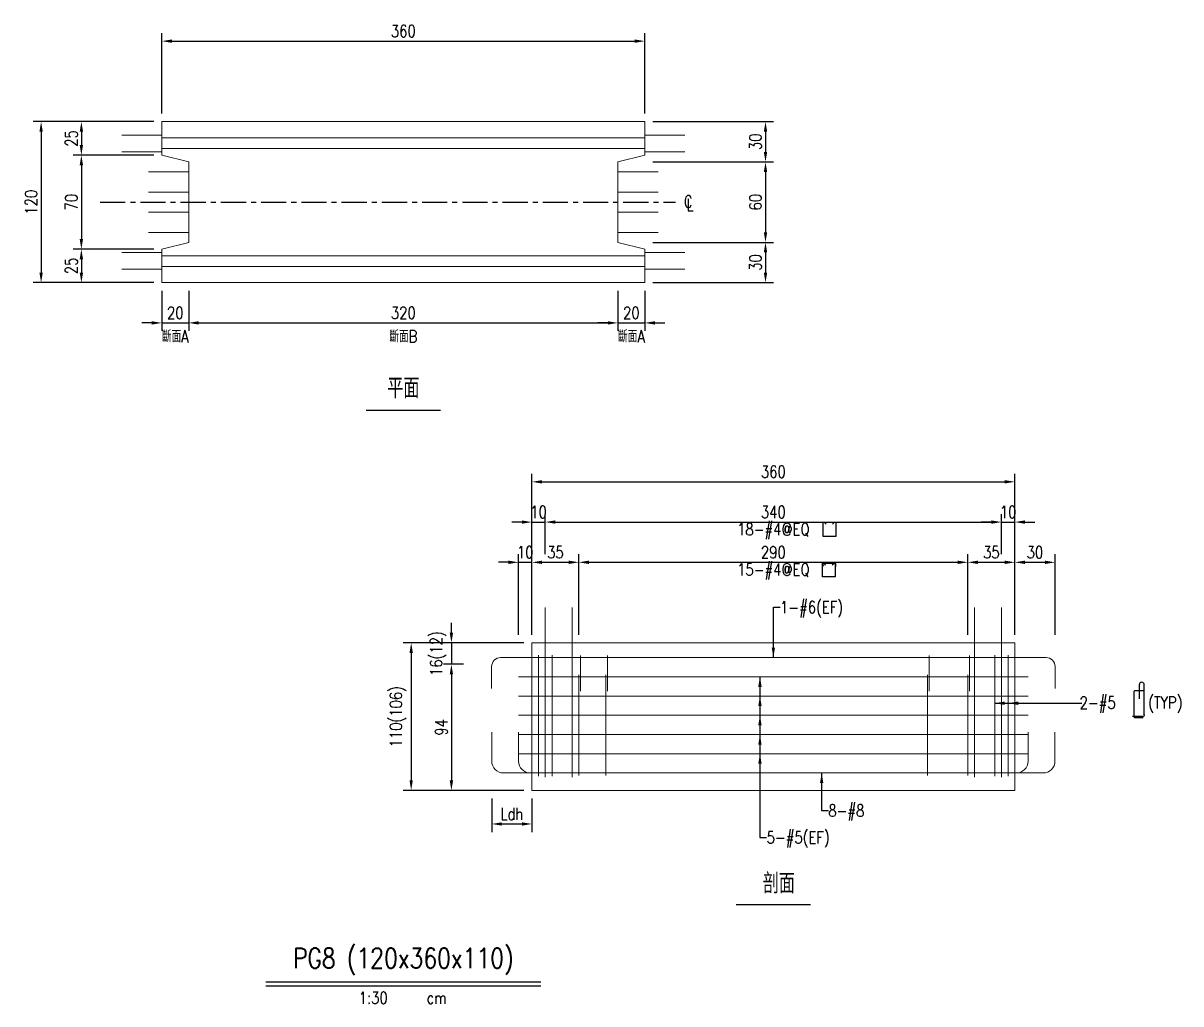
# Model space of a CAD drawing. Extents: x -4754 to 8167, y -19960 to 3841.
# Drawn here: x 301 to 1164, y 1833 to 2564 of the extents above; entities that cross this region are included whole.
import ezdxf
from ezdxf.enums import TextEntityAlignment as Align

# ---------------------------------------------------------------- set-up
doc = ezdxf.new("R2010")
doc.units = 0
doc.header["$LTSCALE"] = 3
doc.linetypes.add('CENTER', pattern=[2, 1.25, -0.25, 0.25, -0.25])
doc.layers.get('0').update_dxf_attribs({"linetype": 'CONTINUOUS'})
doc.layers.add('HB_0', color=7, linetype='CONTINUOUS', transparency=0.5)
for name, color, linetype in [('HB_DIM', 1, 'CONTINUOUS'), ('HB_TXT_CTEXT', 2, 'CONTINUOUS'), ('鋼筋', 3, 'CONTINUOUS')]:
    doc.layers.add(name, color=color, linetype=linetype)
doc.styles.get("Standard").update_dxf_attribs({"font": 'ROMANS.shx', "width": 0.8, "bigfont": 'chineset.shx'})
doc.dimstyles.new('30', dxfattribs={"dimscale": 3, "dimtxt": 3, "dimasz": 2.5, "dimexe": 2, "dimexo": 2, "dimgap": 1, "dimtad": 1, "dimdsep": 46, "dimtxsty": 'Standard', "dimcen": 0, "dimclrd": 256, "dimclre": 256, "dimclrt": 2, "dimadec": 0, "dimazin": 0, "dimtfac": 1, "dimtix": 1, "dimtmove": 2, "dimatfit": 3, "dimfxl": 1, "dimtolj": 1, "dimtzin": 0, "dimarcsym": 0})

# ---------------------------------------------------------------- blocks, each defined once
blk = doc.blocks.new('beam_Topview')
at = {"layer": 'HB_TXT_CTEXT', "color": 4, "linetype": 'Continuous'}
blk.add_line((-27.76, 0), (27.76, 0), dxfattribs=at)
at = {"layer": 'HB_TXT_CTEXT', "color": 4, "linetype": 'Continuous', "width": 0.8}
blk.add_text('平面', height=15, rotation=360, dxfattribs=at).set_placement((0, 16.5), align=Align.MIDDLE)
blk = doc.blocks.new('beam_title')
at = {"layer": 'HB_TXT_CTEXT', "color": 3, "linetype": 'Continuous'}
blk.add_line((-102.52, 3), (102.52, 3), dxfattribs=at)
at = {"layer": 'HB_TXT_CTEXT', "color": 1, "linetype": 'Continuous'}
blk.add_line((-102.52, 0), (102.52, 0), dxfattribs=at)
at = {"color": 3, "linetype": 'Continuous', "width": 0.8}
blk.add_attdef('A', text='', height=15, dxfattribs=at).set_placement((0, 19.49), align=Align.MIDDLE)
at = {"color": 2, "linetype": 'Continuous', "width": 0.8}
for tag, p in [('1:30', (-22.44, -9)), ('CM', (24.84, -9))]:
    blk.add_attdef(tag, text='', height=9, dxfattribs=at).set_placement(p, align=Align.MIDDLE)
blk = doc.blocks.new('*D94')
at = {"layer": 'HB_DIM', "linetype": 'Continuous', "lineweight": -2}
for p, q in [((404.72, 2496.95), (404.72, 2556.95)), ((764.72, 2496.95), (764.72, 2556.95)), ((412.22, 2550.95), (757.22, 2550.95))]:
    blk.add_line(p, q, dxfattribs=at)
at = {"layer": 'HB_DIM'}
for points in [[(412.22, 2552.2), (412.22, 2549.7), (404.72, 2550.95)], [(757.22, 2549.7), (757.22, 2552.2), (764.72, 2550.95)]]:
    blk.add_solid(points, dxfattribs=at)
at = {"layer": 'HB_DIM', "color": 2, "linetype": 'Continuous', "insert": (584.72, 2558.45), "char_height": 9, "attachment_point": 5, "rotation": 0}
blk.add_mtext('\\A1;360', dxfattribs=at)
blk = doc.blocks.new('*D95')
at = {"layer": 'HB_DIM', "linetype": 'Continuous', "lineweight": -2}
for p, q in [((404.72, 2364.95), (404.72, 2334.95)), ((424.72, 2364.95), (424.72, 2334.95)), ((397.22, 2340.95), (389.72, 2340.95)), ((404.72, 2340.95), (424.72, 2340.95)), ((432.22, 2340.95), (439.72, 2340.95))]:
    blk.add_line(p, q, dxfattribs=at)
at = {"layer": 'HB_DIM'}
for points in [[(397.22, 2339.7), (397.22, 2342.2), (404.72, 2340.95)], [(432.22, 2342.2), (432.22, 2339.7), (424.72, 2340.95)]]:
    blk.add_solid(points, dxfattribs=at)
at = {"layer": 'HB_DIM', "color": 2, "linetype": 'Continuous', "insert": (414.72, 2348.45), "char_height": 9, "attachment_point": 5, "rotation": 0}
blk.add_mtext('\\A1;20', dxfattribs=at)
blk = doc.blocks.new('*D96')
at = {"layer": 'HB_DIM', "linetype": 'Continuous', "lineweight": -2}
for p, q in [((424.72, 2364.95), (424.72, 2334.95)), ((744.72, 2364.95), (744.72, 2334.95)), ((432.22, 2340.95), (737.22, 2340.95))]:
    blk.add_line(p, q, dxfattribs=at)
at = {"layer": 'HB_DIM'}
for points in [[(432.22, 2342.2), (432.22, 2339.7), (424.72, 2340.95)], [(737.22, 2339.7), (737.22, 2342.2), (744.72, 2340.95)]]:
    blk.add_solid(points, dxfattribs=at)
at = {"layer": 'HB_DIM', "color": 2, "linetype": 'Continuous', "insert": (584.72, 2348.45), "char_height": 9, "attachment_point": 5, "rotation": 0}
blk.add_mtext('\\A1;320', dxfattribs=at)
blk = doc.blocks.new('*D97')
at = {"layer": 'HB_DIM', "linetype": 'Continuous', "lineweight": -2}
for p, q in [((744.72, 2364.95), (744.72, 2334.95)), ((764.72, 2364.95), (764.72, 2334.95)), ((737.22, 2340.95), (729.72, 2340.95)), ((744.72, 2340.95), (764.72, 2340.95)), ((772.22, 2340.95), (779.72, 2340.95))]:
    blk.add_line(p, q, dxfattribs=at)
at = {"layer": 'HB_DIM'}
for points in [[(737.22, 2339.7), (737.22, 2342.2), (744.72, 2340.95)], [(772.22, 2342.2), (772.22, 2339.7), (764.72, 2340.95)]]:
    blk.add_solid(points, dxfattribs=at)
at = {"layer": 'HB_DIM', "color": 2, "linetype": 'Continuous', "insert": (754.72, 2348.45), "char_height": 9, "attachment_point": 5, "rotation": 0}
blk.add_mtext('\\A1;20', dxfattribs=at)
blk = doc.blocks.new('*D98')
at = {"layer": 'HB_DIM', "linetype": 'Continuous', "lineweight": -2}
for p, q in [((398.72, 2490.95), (308.72, 2490.95)), ((314.72, 2483.45), (314.72, 2378.45)), ((398.72, 2370.95), (308.72, 2370.95))]:
    blk.add_line(p, q, dxfattribs=at)
at = {"layer": 'HB_DIM'}
for points in [[(315.97, 2483.45), (313.47, 2483.45), (314.72, 2490.95)], [(313.47, 2378.45), (315.97, 2378.45), (314.72, 2370.95)]]:
    blk.add_solid(points, dxfattribs=at)
at = {"layer": 'HB_DIM', "color": 2, "linetype": 'Continuous', "insert": (307.22, 2430.95), "char_height": 9, "attachment_point": 5, "rotation": 90}
blk.add_mtext('\\A1;120', dxfattribs=at)
blk = doc.blocks.new('*D99')
at = {"layer": 'HB_DIM', "linetype": 'Continuous', "lineweight": -2}
for p, q in [((398.72, 2490.95), (338.72, 2490.95)), ((344.72, 2483.45), (344.72, 2473.45)), ((398.72, 2465.95), (338.72, 2465.95))]:
    blk.add_line(p, q, dxfattribs=at)
at = {"layer": 'HB_DIM'}
for points in [[(345.97, 2483.45), (343.47, 2483.45), (344.72, 2490.95)], [(343.47, 2473.45), (345.97, 2473.45), (344.72, 2465.95)]]:
    blk.add_solid(points, dxfattribs=at)
at = {"layer": 'HB_DIM', "color": 2, "linetype": 'Continuous', "insert": (337.22, 2478.45), "char_height": 9, "attachment_point": 5, "rotation": 90}
blk.add_mtext('\\A1;25', dxfattribs=at)
blk = doc.blocks.new('*D100')
at = {"layer": 'HB_DIM', "linetype": 'Continuous', "lineweight": -2}
for p, q in [((398.72, 2465.95), (338.72, 2465.95)), ((344.72, 2458.45), (344.72, 2403.45)), ((398.72, 2395.95), (338.72, 2395.95))]:
    blk.add_line(p, q, dxfattribs=at)
at = {"layer": 'HB_DIM'}
for points in [[(345.97, 2458.45), (343.47, 2458.45), (344.72, 2465.95)], [(343.47, 2403.45), (345.97, 2403.45), (344.72, 2395.95)]]:
    blk.add_solid(points, dxfattribs=at)
at = {"layer": 'HB_DIM', "color": 2, "linetype": 'Continuous', "insert": (337.22, 2430.95), "char_height": 9, "attachment_point": 5, "rotation": 90}
blk.add_mtext('\\A1;70', dxfattribs=at)
blk = doc.blocks.new('*D101')
at = {"layer": 'HB_DIM', "linetype": 'Continuous', "lineweight": -2}
for p, q in [((398.72, 2395.95), (338.72, 2395.95)), ((344.72, 2388.45), (344.72, 2378.45)), ((398.72, 2370.95), (338.72, 2370.95))]:
    blk.add_line(p, q, dxfattribs=at)
at = {"layer": 'HB_DIM'}
for points in [[(345.97, 2388.45), (343.47, 2388.45), (344.72, 2395.95)], [(343.47, 2378.45), (345.97, 2378.45), (344.72, 2370.95)]]:
    blk.add_solid(points, dxfattribs=at)
at = {"layer": 'HB_DIM', "color": 2, "linetype": 'Continuous', "insert": (337.22, 2383.45), "char_height": 9, "attachment_point": 5, "rotation": 90}
blk.add_mtext('\\A1;25', dxfattribs=at)
blk = doc.blocks.new('*D102')
at = {"layer": 'HB_DIM', "linetype": 'Continuous', "lineweight": -2}
for p, q in [((770.72, 2490.95), (860.72, 2490.95)), ((854.72, 2483.45), (854.72, 2468.45)), ((770.72, 2460.95), (860.72, 2460.95))]:
    blk.add_line(p, q, dxfattribs=at)
at = {"layer": 'HB_DIM'}
for points in [[(855.97, 2483.45), (853.47, 2483.45), (854.72, 2490.95)], [(853.47, 2468.45), (855.97, 2468.45), (854.72, 2460.95)]]:
    blk.add_solid(points, dxfattribs=at)
at = {"layer": 'HB_DIM', "color": 2, "linetype": 'Continuous', "insert": (847.22, 2475.95), "char_height": 9, "attachment_point": 5, "rotation": 90}
blk.add_mtext('\\A1;30', dxfattribs=at)
blk = doc.blocks.new('*D103')
at = {"layer": 'HB_DIM', "linetype": 'Continuous', "lineweight": -2}
for p, q in [((770.72, 2460.95), (860.72, 2460.95)), ((854.72, 2453.45), (854.72, 2408.45)), ((770.72, 2400.95), (860.72, 2400.95))]:
    blk.add_line(p, q, dxfattribs=at)
at = {"layer": 'HB_DIM'}
for points in [[(855.97, 2453.45), (853.47, 2453.45), (854.72, 2460.95)], [(853.47, 2408.45), (855.97, 2408.45), (854.72, 2400.95)]]:
    blk.add_solid(points, dxfattribs=at)
at = {"layer": 'HB_DIM', "color": 2, "linetype": 'Continuous', "insert": (847.22, 2430.95), "char_height": 9, "attachment_point": 5, "rotation": 90}
blk.add_mtext('\\A1;60', dxfattribs=at)
blk = doc.blocks.new('*D104')
at = {"layer": 'HB_DIM', "linetype": 'Continuous', "lineweight": -2}
for p, q in [((770.72, 2400.95), (860.72, 2400.95)), ((854.72, 2393.45), (854.72, 2378.45)), ((770.72, 2370.95), (860.72, 2370.95))]:
    blk.add_line(p, q, dxfattribs=at)
at = {"layer": 'HB_DIM'}
for points in [[(855.97, 2393.45), (853.47, 2393.45), (854.72, 2400.95)], [(853.47, 2378.45), (855.97, 2378.45), (854.72, 2370.95)]]:
    blk.add_solid(points, dxfattribs=at)
at = {"layer": 'HB_DIM', "color": 2, "linetype": 'Continuous', "insert": (847.22, 2385.95), "char_height": 9, "attachment_point": 5, "rotation": 90}
blk.add_mtext('\\A1;30', dxfattribs=at)
blk = doc.blocks.new('cl')
at = {"layer": 'HB_TXT_CTEXT', "linetype": 'Continuous', "width": 0.8}
for s, p in [('C', (-0.18, 0.11)), ('L', (0.23, -0.56))]:
    blk.add_text(s, height=2.5, dxfattribs=at).set_placement(p, align=Align.MIDDLE)
blk = doc.blocks.new('beam_SectionSide')
at = {"layer": 'HB_TXT_CTEXT', "color": 4, "linetype": 'Continuous'}
blk.add_line((-27.76, 0), (27.76, 0), dxfattribs=at)
at = {"layer": 'HB_TXT_CTEXT', "color": 4, "linetype": 'Continuous', "width": 0.8}
blk.add_text(' 剖面', height=15, rotation=360, dxfattribs=at).set_placement((0, 16.5), align=Align.MIDDLE)
blk = doc.blocks.new('rebar_arrowD')
at = {"color": 1, "linetype": 'Continuous'}
blk.add_solid([(-1.25, -7.5), (0, 0), (1.25, -7.5)], dxfattribs=at)
blk = doc.blocks.new('*D270')
at = {"layer": 'HB_DIM', "linetype": 'Continuous', "lineweight": -2}
for p, q in [((650.64, 1986.51), (650.64, 1961.51)), ((680.57, 1986.51), (680.57, 1961.51)), ((658.14, 1967.51), (673.07, 1967.51))]:
    blk.add_line(p, q, dxfattribs=at)
at = {"layer": 'HB_DIM'}
for points in [[(658.14, 1968.76), (658.14, 1966.26), (650.64, 1967.51)], [(673.07, 1966.26), (673.07, 1968.76), (680.57, 1967.51)]]:
    blk.add_solid(points, dxfattribs=at)
at = {"layer": 'HB_DIM', "color": 2, "linetype": 'Continuous', "insert": (665.6, 1975.01), "char_height": 9, "attachment_point": 5, "rotation": 0}
blk.add_mtext('\\A1;Ldh', dxfattribs=at)
blk = doc.blocks.new('rebar_arrowU')
at = {"color": 1, "linetype": 'Continuous'}
blk.add_solid([(-1.25, -7.5), (0, 0), (1.25, -7.5)], dxfattribs=at)
blk = doc.blocks.new('rebar_arrowL')
at = {"color": 1, "linetype": 'Continuous', "extrusion": (0, 0, -1)}
blk.add_solid([(-7.5, 1.25), (0, 0), (-7.5, -1.25)], dxfattribs=at)
blk = doc.blocks.new('rebar_2Tie_180_90')
at = {"layer": 'HB_TXT_CTEXT', "linetype": 'Continuous'}
for points in [[(45.67, 9.28), (39.8, 9.28, 0.414214), (38.6, 8.08), (38.6, -9.57)], [(46.52, -8.69), (46.52, 13.68, 1), (42.68, 13.68), (42.68, 3.28)], [(46.52, -8.69, -0.414214), (45.32, -9.89), (37.81, -9.89)], [(38.6, -9.57, 0.414214), (39.8, -10.77), (45.67, -10.77)]]:
    blk.add_lwpolyline(points, format="xyb", dxfattribs=at)
at = {"color": 2, "linetype": 'Continuous', "width": 0.8}
for tag, p in [('2-D16', (-1.67, 0.43)), ('(TYP)', (49.39, 0.45))]:
    blk.add_attdef(tag, text='', height=9, dxfattribs=at).set_placement(p, align=Align.MIDDLE_LEFT)
blk = doc.blocks.new('*D271')
at = {"layer": 'HB_DIM', "linetype": 'Continuous', "lineweight": -2}
for p, q in [((680.57, 2108.51), (680.57, 2228.51)), ((1040.57, 2108.51), (1040.57, 2228.51)), ((688.07, 2222.51), (1033.07, 2222.51))]:
    blk.add_line(p, q, dxfattribs=at)
at = {"layer": 'HB_DIM'}
for points in [[(688.07, 2223.76), (688.07, 2221.26), (680.57, 2222.51)], [(1033.07, 2221.26), (1033.07, 2223.76), (1040.57, 2222.51)]]:
    blk.add_solid(points, dxfattribs=at)
at = {"layer": 'HB_DIM', "color": 2, "linetype": 'Continuous', "insert": (860.57, 2230.01), "char_height": 9, "attachment_point": 5, "rotation": 0}
blk.add_mtext('\\A1;360', dxfattribs=at)
blk = doc.blocks.new('*D272')
at = {"layer": 'HB_DIM', "linetype": 'Continuous', "lineweight": -2}
for p, q in [((673.07, 2192.51), (665.57, 2192.51)), ((680.57, 2168.51), (680.57, 2198.51)), ((680.57, 2192.51), (690.57, 2192.51)), ((690.57, 2168.51), (690.57, 2198.51)), ((698.07, 2192.51), (705.57, 2192.51))]:
    blk.add_line(p, q, dxfattribs=at)
at = {"layer": 'HB_DIM'}
for points in [[(673.07, 2191.26), (673.07, 2193.76), (680.57, 2192.51)], [(698.07, 2193.76), (698.07, 2191.26), (690.57, 2192.51)]]:
    blk.add_solid(points, dxfattribs=at)
at = {"layer": 'HB_DIM', "color": 2, "linetype": 'Continuous', "insert": (685.57, 2200.01), "char_height": 9, "attachment_point": 5, "rotation": 0}
blk.add_mtext('\\A1;10', dxfattribs=at)
blk = doc.blocks.new('*D273')
at = {"layer": 'HB_DIM', "linetype": 'Continuous', "lineweight": -2}
for p, q in [((690.57, 2168.51), (690.57, 2198.51)), ((698.07, 2192.51), (1023.07, 2192.51)), ((1030.57, 2168.51), (1030.57, 2198.51))]:
    blk.add_line(p, q, dxfattribs=at)
at = {"layer": 'HB_DIM'}
for points in [[(698.07, 2193.76), (698.07, 2191.26), (690.57, 2192.51)], [(1023.07, 2191.26), (1023.07, 2193.76), (1030.57, 2192.51)]]:
    blk.add_solid(points, dxfattribs=at)
at = {"layer": 'HB_DIM', "color": 2, "linetype": 'Continuous', "insert": (860.57, 2200.01), "char_height": 9, "attachment_point": 5, "rotation": 0}
blk.add_mtext('\\A1;340', dxfattribs=at)
blk = doc.blocks.new('*D274')
at = {"layer": 'HB_DIM', "linetype": 'Continuous', "lineweight": -2}
for p, q in [((1023.07, 2192.51), (1015.57, 2192.51)), ((1030.57, 2168.51), (1030.57, 2198.51)), ((1030.57, 2192.51), (1040.57, 2192.51)), ((1040.57, 2168.51), (1040.57, 2198.51)), ((1048.07, 2192.51), (1055.57, 2192.51))]:
    blk.add_line(p, q, dxfattribs=at)
at = {"layer": 'HB_DIM'}
for points in [[(1023.07, 2191.26), (1023.07, 2193.76), (1030.57, 2192.51)], [(1048.07, 2193.76), (1048.07, 2191.26), (1040.57, 2192.51)]]:
    blk.add_solid(points, dxfattribs=at)
at = {"layer": 'HB_DIM', "color": 2, "linetype": 'Continuous', "insert": (1035.57, 2200.01), "char_height": 9, "attachment_point": 5, "rotation": 0}
blk.add_mtext('\\A1;10', dxfattribs=at)
blk = doc.blocks.new('*D275')
at = {"layer": 'HB_DIM', "linetype": 'Continuous', "lineweight": -2}
for p, q in [((670.57, 2108.51), (670.57, 2168.51)), ((680.57, 2108.51), (680.57, 2168.51)), ((663.07, 2162.51), (655.57, 2162.51)), ((670.57, 2162.51), (680.57, 2162.51)), ((688.07, 2162.51), (695.57, 2162.51))]:
    blk.add_line(p, q, dxfattribs=at)
at = {"layer": 'HB_DIM'}
for points in [[(663.07, 2161.26), (663.07, 2163.76), (670.57, 2162.51)], [(688.07, 2163.76), (688.07, 2161.26), (680.57, 2162.51)]]:
    blk.add_solid(points, dxfattribs=at)
at = {"layer": 'HB_DIM', "color": 2, "linetype": 'Continuous', "insert": (675.57, 2170.01), "char_height": 9, "attachment_point": 5, "rotation": 0}
blk.add_mtext('\\A1;10', dxfattribs=at)
blk = doc.blocks.new('*D276')
at = {"layer": 'HB_DIM', "linetype": 'Continuous', "lineweight": -2}
for p, q in [((680.57, 2108.51), (680.57, 2168.51)), ((715.57, 2108.51), (715.57, 2168.51)), ((688.07, 2162.51), (708.07, 2162.51))]:
    blk.add_line(p, q, dxfattribs=at)
at = {"layer": 'HB_DIM'}
for points in [[(688.07, 2163.76), (688.07, 2161.26), (680.57, 2162.51)], [(708.07, 2161.26), (708.07, 2163.76), (715.57, 2162.51)]]:
    blk.add_solid(points, dxfattribs=at)
at = {"layer": 'HB_DIM', "color": 2, "linetype": 'Continuous', "insert": (698.07, 2170.01), "char_height": 9, "attachment_point": 5, "rotation": 0}
blk.add_mtext('\\A1;35', dxfattribs=at)
blk = doc.blocks.new('*D277')
at = {"layer": 'HB_DIM', "linetype": 'Continuous', "lineweight": -2}
for p, q in [((715.57, 2108.51), (715.57, 2168.51)), ((1005.57, 2108.51), (1005.57, 2168.51)), ((723.07, 2162.51), (998.07, 2162.51))]:
    blk.add_line(p, q, dxfattribs=at)
at = {"layer": 'HB_DIM'}
for points in [[(723.07, 2163.76), (723.07, 2161.26), (715.57, 2162.51)], [(998.07, 2161.26), (998.07, 2163.76), (1005.57, 2162.51)]]:
    blk.add_solid(points, dxfattribs=at)
at = {"layer": 'HB_DIM', "color": 2, "linetype": 'Continuous', "insert": (860.57, 2170.01), "char_height": 9, "attachment_point": 5, "rotation": 0}
blk.add_mtext('\\A1;290', dxfattribs=at)
blk = doc.blocks.new('*D278')
at = {"layer": 'HB_DIM', "linetype": 'Continuous', "lineweight": -2}
for p, q in [((1005.57, 2108.51), (1005.57, 2168.51)), ((1040.57, 2108.51), (1040.57, 2168.51)), ((1013.07, 2162.51), (1033.07, 2162.51))]:
    blk.add_line(p, q, dxfattribs=at)
at = {"layer": 'HB_DIM'}
for points in [[(1013.07, 2163.76), (1013.07, 2161.26), (1005.57, 2162.51)], [(1033.07, 2161.26), (1033.07, 2163.76), (1040.57, 2162.51)]]:
    blk.add_solid(points, dxfattribs=at)
at = {"layer": 'HB_DIM', "color": 2, "linetype": 'Continuous', "insert": (1023.07, 2170.01), "char_height": 9, "attachment_point": 5, "rotation": 0}
blk.add_mtext('\\A1;35', dxfattribs=at)
blk = doc.blocks.new('*D279')
at = {"layer": 'HB_DIM', "linetype": 'Continuous', "lineweight": -2}
for p, q in [((1040.57, 2108.51), (1040.57, 2168.51)), ((1070.57, 2108.51), (1070.57, 2168.51)), ((1048.07, 2162.51), (1063.07, 2162.51))]:
    blk.add_line(p, q, dxfattribs=at)
at = {"layer": 'HB_DIM'}
for points in [[(1048.07, 2163.76), (1048.07, 2161.26), (1040.57, 2162.51)], [(1063.07, 2161.26), (1063.07, 2163.76), (1070.57, 2162.51)]]:
    blk.add_solid(points, dxfattribs=at)
at = {"layer": 'HB_DIM', "color": 2, "linetype": 'Continuous', "insert": (1055.57, 2170.01), "char_height": 9, "attachment_point": 5, "rotation": 0}
blk.add_mtext('\\A1;30', dxfattribs=at)
blk = doc.blocks.new('*D280')
at = {"layer": 'HB_DIM', "linetype": 'Continuous', "lineweight": -2}
for p, q in [((674.57, 2102.51), (584.57, 2102.51)), ((590.57, 2095.01), (590.57, 2000.01)), ((674.57, 1992.51), (584.57, 1992.51))]:
    blk.add_line(p, q, dxfattribs=at)
at = {"layer": 'HB_DIM'}
for points in [[(591.82, 2095.01), (589.32, 2095.01), (590.57, 2102.51)], [(589.32, 2000.01), (591.82, 2000.01), (590.57, 1992.51)]]:
    blk.add_solid(points, dxfattribs=at)
at = {"layer": 'HB_DIM', "color": 2, "linetype": 'Continuous', "insert": (580.72, 2047.51), "char_height": 9, "attachment_point": 5, "rotation": 90}
blk.add_mtext('\\A1;110(106)', dxfattribs=at)
blk = doc.blocks.new('*D281')
at = {"layer": 'HB_DIM', "linetype": 'Continuous', "lineweight": -2}
for p, q in [((620.57, 2110.01), (620.57, 2117.51)), ((674.57, 2102.51), (614.57, 2102.51)), ((620.57, 2102.51), (620.57, 2086.51)), ((629.57, 2086.51), (614.57, 2086.51)), ((620.57, 2079.01), (620.57, 2071.51))]:
    blk.add_line(p, q, dxfattribs=at)
at = {"layer": 'HB_DIM'}
for points in [[(619.32, 2110.01), (621.82, 2110.01), (620.57, 2102.51)], [(621.82, 2079.01), (619.32, 2079.01), (620.57, 2086.51)]]:
    blk.add_solid(points, dxfattribs=at)
at = {"layer": 'HB_DIM', "color": 2, "linetype": 'Continuous', "insert": (610.72, 2094.51), "char_height": 9, "attachment_point": 5, "rotation": 90}
blk.add_mtext('\\A1;16(12)', dxfattribs=at)
blk = doc.blocks.new('*D282')
at = {"layer": 'HB_DIM', "linetype": 'Continuous', "lineweight": -2}
for p, q in [((629.57, 2086.51), (614.57, 2086.51)), ((620.57, 2079.01), (620.57, 2000.01)), ((674.57, 1992.51), (614.57, 1992.51))]:
    blk.add_line(p, q, dxfattribs=at)
at = {"layer": 'HB_DIM'}
for points in [[(621.82, 2079.01), (619.32, 2079.01), (620.57, 2086.51)], [(619.32, 2000.01), (621.82, 2000.01), (620.57, 1992.51)]]:
    blk.add_solid(points, dxfattribs=at)
at = {"layer": 'HB_DIM', "color": 2, "linetype": 'Continuous', "insert": (613.07, 2039.51), "char_height": 9, "attachment_point": 5, "rotation": 90}
blk.add_mtext('\\A1;94', dxfattribs=at)
blk = doc.blocks.new('dim_rebar_HoopU')
at = {"linetype": 'Continuous'}
blk.add_lwpolyline([(44.17, 4.47), (45.41, 5.71, -0.668179), (46.47, 5.27), (46.47, -4.68), (37.02, -4.68), (37.02, 5.27, -0.668179), (38.09, 5.71), (39.33, 4.47)], format="xyb", dxfattribs=at)
at = {"linetype": 'Continuous', "width": 0.8}
blk.add_attdef('25-D13@EQ', text='', height=9, dxfattribs=at).set_placement((0, 0), align=Align.MIDDLE)
blk = doc.blocks.new('dim_rebar_HoopUwithTie')
at = {"linetype": 'Continuous'}
for points in [[(37.71, 3.13), (36.52, 4.32, -0.668179), (36.95, 5.34), (45.82, 5.34, -0.414214), (46.42, 4.74), (46.42, 2.79)], [(43.88, 4.04), (45.07, 5.23, -0.668179), (46.09, 4.81), (46.09, -4.89), (36.68, -4.89), (36.68, 4.81, -0.668179), (37.71, 5.23), (38.89, 4.04)]]:
    blk.add_lwpolyline(points, format="xyb", dxfattribs=at)
at = {"linetype": 'Continuous', "width": 0.8}
blk.add_attdef('22-D13@EQ', text='', height=9, dxfattribs=at).set_placement((0, 0), align=Align.MIDDLE)

msp = doc.modelspace()

# ---------------------------------------------------------------- linework, layer by layer
at = {"layer": 'HB_0', "lineweight": 5}
for p, q in [((424.723, 2490.95, 106), (404.723, 2490.95, 106)), ((404.723, 2490.95, 106), (404.723, 2478.95, 106)), ((744.723, 2490.95, 106), (424.723, 2490.95, 106)), ((764.723, 2490.95, 106), (744.723, 2490.95, 106)), ((764.723, 2478.95, 106), (764.723, 2490.95, 106)), ((424.723, 2478.95, 106), (404.723, 2478.95, 106)), ((404.723, 2478.95, 106), (404.723, 2470.95, 94)), ((404.723, 2478.95, 106), (424.723, 2478.95, 106)), ((744.723, 2478.95, 106), (424.723, 2478.95, 106)), ((424.723, 2478.95, 106), (744.723, 2478.95, 106)), ((764.723, 2478.95, 106), (744.723, 2478.95, 106)), ((744.723, 2478.95, 106), (764.723, 2478.95, 106)), ((764.723, 2470.95, 94), (764.723, 2478.95, 106)), ((424.723, 2470.95, 94), (404.723, 2470.95, 94)), ((404.723, 2470.95, 94), (404.723, 2465.95, 94)), ((404.723, 2470.95, 94), (424.723, 2470.95, 94)), ((424.723, 2470.95, 94), (744.723, 2470.95, 94)), ((744.723, 2470.95, 94), (424.723, 2470.95, 94)), ((764.723, 2470.95, 94), (744.723, 2470.95, 94)), ((744.723, 2470.95, 94), (764.723, 2470.95, 94)), ((764.723, 2465.95, 94), (764.723, 2470.95, 94)), ((404.723, 2465.95, 94), (424.723, 2460.95, 94)), ((424.723, 2460.95, 94), (424.723, 2400.95, 94)), ((744.723, 2460.95, 94), (764.723, 2465.95, 94)), ((744.723, 2400.95, 94), (744.723, 2460.95, 94)), ((424.723, 2400.95, 94), (404.723, 2395.95, 94)), ((764.723, 2395.95, 94), (744.723, 2400.95, 94)), ((404.723, 2395.95, 94), (404.723, 2390.95, 94)), ((404.723, 2390.95, 94), (424.723, 2390.95, 94)), ((424.723, 2390.95, 94), (404.723, 2390.95, 94)), ((404.723, 2390.95, 94), (404.723, 2382.95, 110)), ((744.723, 2390.95, 94), (424.723, 2390.95, 94)), ((424.723, 2390.95, 94), (744.723, 2390.95, 94)), ((744.723, 2390.95, 94), (764.723, 2390.95, 94)), ((764.723, 2390.95, 94), (744.723, 2390.95, 94)), ((764.723, 2390.95, 94), (764.723, 2395.95, 94)), ((764.723, 2382.95, 110), (764.723, 2390.95, 94)), ((404.723, 2382.95, 110), (424.723, 2382.95, 110)), ((424.723, 2382.95, 110), (404.723, 2382.95, 110)), ((404.723, 2382.95, 110), (404.723, 2370.95, 110)), ((744.723, 2382.95, 110), (424.723, 2382.95, 110)), ((424.723, 2382.95, 110), (744.723, 2382.95, 110)), ((744.723, 2382.95, 110), (764.723, 2382.95, 110)), ((764.723, 2382.95, 110), (744.723, 2382.95, 110)), ((764.723, 2370.95, 110), (764.723, 2382.95, 110)), ((404.723, 2370.95, 110), (424.723, 2370.95, 110)), ((424.723, 2370.95, 110), (744.723, 2370.95, 110)), ((744.723, 2370.95, 110), (764.723, 2370.95, 110)), ((680.573, 2102.507), (700.573, 2102.507)), ((680.573, 2086.507, -8), (680.573, 2102.507)), ((680.573, 1992.507, -108), (680.573, 2098.507, -108)), ((700.573, 2102.507), (1020.573, 2102.507)), ((1020.573, 2102.507), (1040.573, 2102.507)), ((1040.573, 2102.507), (1040.573, 2086.507, -8)), ((1040.573, 2098.507, -108), (1040.573, 1992.507, -108)), ((680.573, 1992.507, -13), (680.573, 2086.507, -13)), ((1040.573, 2086.507, -13), (1040.573, 1992.507, -13)), ((700.573, 1992.507, -108), (680.573, 1992.507, -108)), ((700.573, 1992.507, -18), (680.573, 1992.507, -13)), ((1020.573, 1992.507, -108), (700.573, 1992.507, -108)), ((1040.573, 1992.507, -108), (1020.573, 1992.507, -108)), ((1040.573, 1992.507, -13), (1020.573, 1992.507, -18))]:
    msp.add_line(p, q, dxfattribs=at)
at = {"layer": 'HB_0', "color": 1, "linetype": 'CENTER', "ltscale": 5}
msp.add_lwpolyline([(358.723, 2430.95), (787.723, 2430.95)], dxfattribs=at)
at = {"layer": 'HB_TXT_CTEXT', "color": 1, "linetype": 'Continuous'}
for points in [[(860.573, 2091.507), (860.573, 2099.007), (860.573, 2129.007), (865.573, 2129.007)], [(850.573, 2077.174), (850.573, 2019.841), (850.573, 1957.507), (855.573, 1957.507)], [(1025.573, 2057.507), (1035.573, 2057.507), (1090.573, 2057.507)], [(896.573, 2005.507), (896.573, 1992.507), (896.573, 1977.507), (901.573, 1977.507)]]:
    msp.add_lwpolyline(points, dxfattribs=at)
at = {"layer": '鋼筋', "lineweight": 5}
for p, q in [((374.786, 2480.95, 13), (404.723, 2480.95, 13)), ((794.66, 2480.95, 21.89), (764.723, 2480.95, 21.89)), ((374.786, 2468.45, 13), (404.723, 2468.45, 13)), ((794.66, 2468.45, 21.89), (764.723, 2468.45, 21.89)), ((394.786, 2453.45, 13), (424.723, 2453.45, 13)), ((774.66, 2453.45, 21.89), (744.723, 2453.45, 21.89)), ((394.786, 2438.45, 13), (424.723, 2438.45, 13)), ((774.66, 2438.45, 21.89), (744.723, 2438.45, 21.89)), ((394.786, 2423.45, 13), (424.723, 2423.45, 13)), ((774.66, 2423.45, 21.89), (744.723, 2423.45, 21.89)), ((394.786, 2408.45, 13), (424.723, 2408.45, 13)), ((774.66, 2408.45, 21.89), (744.723, 2408.45, 21.89)), ((374.786, 2393.45, 13), (404.723, 2393.45, 13)), ((794.66, 2393.45, 21.89), (764.723, 2393.45, 21.89)), ((374.786, 2380.95, 13), (404.723, 2380.95, 13)), ((794.66, 2380.95, 21.89), (764.723, 2380.95, 21.89)), ((690.573, 2118.142, -81.055), (690.573, 2125.762, -81.055)), ((690.573, 2125.762, -87.405), (690.573, 2005.507, -87.405)), ((690.573, 2005.507, -8.595), (690.573, 2125.762, -8.595)), ((690.573, 2125.762, -14.945), (690.573, 2118.142, -14.945)), ((710.573, 2118.142, -81.055), (710.573, 2125.762, -81.055)), ((710.573, 2125.762, -87.405), (710.573, 2005.507, -87.405)), ((710.573, 2005.507, -8.595), (710.573, 2125.762, -8.595)), ((710.573, 2125.762, -14.945), (710.573, 2118.142, -14.945)), ((1010.573, 2118.142, -81.055), (1010.573, 2125.762, -81.055)), ((1010.573, 2125.762, -87.405), (1010.573, 2005.507, -87.405)), ((1010.573, 2005.507, -8.595), (1010.573, 2125.762, -8.595)), ((1010.573, 2125.762, -14.945), (1010.573, 2118.142, -14.945)), ((1030.573, 2118.142, -81.055), (1030.573, 2125.762, -81.055)), ((1030.573, 2125.762, -87.405), (1030.573, 2005.507, -87.405)), ((1030.573, 2005.507, -8.595), (1030.573, 2125.762, -8.595)), ((1030.573, 2125.762, -14.945), (1030.573, 2118.142, -14.945)), ((657.258, 2091.507, -98), (1063.888, 2091.507, -98)), ((685.573, 2007.02, -102.13), (685.573, 2089.282, -102.13)), ((685.573, 2089.282, -94.18), (685.573, 2066.27, -94.18)), ((695.573, 2007.02, -102.13), (695.573, 2089.282, -102.13)), ((695.573, 2089.282, -94.18), (695.573, 2066.27, -94.18)), ((716.843, 2066.51, -94.83), (716.843, 2089.922, -94.83)), ((716.843, 2089.922, -101.18), (716.843, 2066.51, -101.18)), ((736.843, 2066.51, -94.83), (736.843, 2089.922, -94.83)), ((736.843, 2089.922, -101.18), (736.843, 2066.51, -101.18)), ((976.843, 2066.51, -94.83), (976.843, 2089.922, -94.83)), ((976.843, 2089.922, -101.18), (976.843, 2066.51, -101.18)), ((1006.843, 2066.51, -94.83), (1006.843, 2089.922, -94.83)), ((1006.843, 2089.922, -101.18), (1006.843, 2066.51, -101.18)), ((1025.573, 2007.02, -102.13), (1025.573, 2089.282, -102.13)), ((1025.573, 2089.282, -94.18), (1025.573, 2066.27, -94.18)), ((1035.573, 2007.02, -102.13), (1035.573, 2089.282, -102.13)), ((1035.573, 2089.282, -94.18), (1035.573, 2066.27, -94.18)), ((650.573, 2068.587, -98), (650.573, 2084.822, -98)), ((1070.573, 2084.822, -98), (1070.573, 2068.587, -98)), ((670.573, 2077.174, -98), (1050.573, 2077.174, -98)), ((715.573, 2067.809, -93.555), (715.573, 2075.429, -93.555)), ((715.573, 2075.429, -99.905), (715.573, 2006.777, -99.905)), ((715.573, 2006.777, 3.905), (715.573, 2075.429, 3.905)), ((715.573, 2075.429, -2.445), (715.573, 2067.809, -2.445)), ((735.573, 2067.809, -93.555), (735.573, 2075.429, -93.555)), ((735.573, 2075.429, -99.905), (735.573, 2006.777, -99.905)), ((735.573, 2006.777, 3.905), (735.573, 2075.429, 3.905)), ((735.573, 2075.429, -2.445), (735.573, 2067.809, -2.445)), ((975.573, 2067.809, -93.555), (975.573, 2075.429, -93.555)), ((975.573, 2075.429, -99.905), (975.573, 2006.777, -99.905)), ((975.573, 2006.777, 3.905), (975.573, 2075.429, 3.905)), ((975.573, 2075.429, -2.445), (975.573, 2067.809, -2.445)), ((1005.573, 2067.809, -93.555), (1005.573, 2075.429, -93.555)), ((1005.573, 2075.429, -99.905), (1005.573, 2006.777, -99.905)), ((1005.573, 2006.777, 3.905), (1005.573, 2075.429, 3.905)), ((1005.573, 2075.429, -2.445), (1005.573, 2067.809, -2.445)), ((670.573, 2062.841, -98), (1050.573, 2062.841, -98)), ((670.573, 2048.507, -98), (1050.573, 2048.507, -98)), ((650.636, 2035.987, -98), (650.636, 2014.397, -98)), ((650.636, 2035.987, -85.5), (650.636, 2014.397, -85.5)), ((670.573, 2034.174, -98), (1050.573, 2034.174, -98)), ((670.636, 2035.987, -70.5), (670.636, 2014.397, -70.5)), ((670.636, 2035.987, -55.5), (670.636, 2014.397, -55.5)), ((1050.51, 2014.397, -70.5), (1050.51, 2035.987, -70.5)), ((1050.51, 2014.397, -55.5), (1050.51, 2035.987, -55.5)), ((1070.51, 2014.397, -98), (1070.51, 2035.987, -98)), ((1070.51, 2014.397, -85.5), (1070.51, 2035.987, -85.5)), ((670.573, 2019.841, -98), (1050.573, 2019.841, -98)), ((659.526, 2005.507, -98), (1061.62, 2005.507, -98)), ((659.526, 2005.507, -85.5), (1061.62, 2005.507, -85.5)), ((679.526, 2005.507, -70.5), (1041.62, 2005.507, -70.5)), ((679.526, 2005.507, -55.5), (1041.62, 2005.507, -55.5)), ((685.573, 2003.045, -88.615), (685.573, 2003.045, -98.155)), ((690.573, 2002.332, -84.23), (690.573, 2002.332, -11.77)), ((695.573, 2003.045, -88.615), (695.573, 2003.045, -98.155)), ((710.573, 2002.332, -84.23), (710.573, 2002.332, -11.77)), ((715.573, 2003.602, -96.73), (715.573, 2003.602, 0.73)), ((735.573, 2003.602, -96.73), (735.573, 2003.602, 0.73)), ((975.573, 2003.602, -96.73), (975.573, 2003.602, 0.73)), ((1005.573, 2003.602, -96.73), (1005.573, 2003.602, 0.73)), ((1010.573, 2002.332, -84.23), (1010.573, 2002.332, -11.77)), ((1025.573, 2003.045, -88.615), (1025.573, 2003.045, -98.155)), ((1030.573, 2002.332, -84.23), (1030.573, 2002.332, -11.77)), ((1035.573, 2003.045, -88.615), (1035.573, 2003.045, -98.155))]:
    msp.add_line(p, q, dxfattribs=at)
at = {"layer": '鋼筋', "lineweight": 5, "extrusion": (-1, 2.44929e-16, 0)}
for centre, start, end in [((-2125.762, -84.23, -690.573), 90, 270), ((-2125.762, -11.77, -690.573), 90, 270), ((-2125.762, -84.23, -710.573), 90, 270), ((-2125.762, -11.77, -710.573), 90, 270), ((-2125.762, -84.23, -1010.573), 90, 270), ((-2125.762, -11.77, -1010.573), 90, 270), ((-2125.762, -84.23, -1030.573), 90, 270), ((-2125.762, -11.77, -1030.573), 90, 270), ((-2089.922, -98.005, -716.843), 90, 270), ((-2089.922, -98.005, -736.843), 90, 270), ((-2089.922, -98.005, -976.843), 90, 270), ((-2089.922, -98.005, -1006.843), 90, 270), ((-2075.429, -96.73, -715.573), 90, 270), ((-2075.429, 0.73, -715.573), 90, 270), ((-2075.429, -96.73, -735.573), 90, 270), ((-2075.429, 0.73, -735.573), 90, 270), ((-2075.429, -96.73, -975.573), 90, 270), ((-2075.429, 0.73, -975.573), 90, 270), ((-2075.429, -96.73, -1005.573), 90, 270), ((-2075.429, 0.73, -1005.573), 90, 270), ((-2005.507, -84.23, -690.573), 270, 0), ((-2005.507, -11.77, -690.573), 0, 90), ((-2005.507, -84.23, -710.573), 270, 0), ((-2005.507, -11.77, -710.573), 0, 90), ((-2006.777, -96.73, -715.573), 270, 0), ((-2006.777, 0.73, -715.573), 0, 90), ((-2006.777, -96.73, -735.573), 270, 0), ((-2006.777, 0.73, -735.573), 0, 90), ((-2006.777, -96.73, -975.573), 270, 0), ((-2006.777, 0.73, -975.573), 0, 90), ((-2006.777, -96.73, -1005.573), 270, 0), ((-2006.777, 0.73, -1005.573), 0, 90), ((-2005.507, -84.23, -1010.573), 270, 0), ((-2005.507, -11.77, -1010.573), 0, 90), ((-2005.507, -84.23, -1030.573), 270, 0), ((-2005.507, -11.77, -1030.573), 0, 90)]:
    msp.add_arc(centre, 3.175, start, end, dxfattribs=at)
at = {"layer": '鋼筋', "lineweight": 5, "extrusion": (0, 0, -1)}
for centre, start, end in [((-657.258, 2084.822, 98), 0, 90), ((-1063.888, 2084.822, 98), 90, 180)]:
    msp.add_arc(centre, 6.685, start, end, dxfattribs=at)
at = {"layer": '鋼筋', "lineweight": 5, "extrusion": (1, -2.44929e-16, 1.22465e-16)}
for centre, start, end in [((2089.282, -98.155, 685.573), 270, 90), ((2089.282, -98.155, 695.573), 270, 90), ((2089.282, -98.155, 1025.573), 270, 90), ((2089.282, -98.155, 1035.573), 270, 90), ((2007.02, -98.155, 685.573), 180, 270), ((2007.02, -98.155, 695.573), 180, 270), ((2007.02, -98.155, 1025.573), 180, 270), ((2007.02, -98.155, 1035.573), 180, 270)]:
    msp.add_arc(centre, 3.975, start, end, dxfattribs=at)
at = {"layer": '鋼筋', "lineweight": 5}
for centre, start, end in [((659.526, 2014.397, -98), 180, 270), ((659.526, 2014.397, -85.5), 180, 270), ((679.526, 2014.397, -70.5), 180, 270), ((679.526, 2014.397, -55.5), 180, 270), ((1041.62, 2014.397, -70.5), 270, 0), ((1041.62, 2014.397, -55.5), 270, 0), ((1061.62, 2014.397, -98), 270, 0), ((1061.62, 2014.397, -85.5), 270, 0)]:
    msp.add_arc(centre, 8.89, start, end, dxfattribs=at)

# ---------------------------------------------------------------- block references
at = {"layer": 'HB_0', "linetype": 'Continuous', "xscale": 3.6, "yscale": 3.6, "zscale": 3.6}
msp.add_blockref('cl', (797.723, 2430.95, 110), dxfattribs=at)
at = {"layer": 'HB_TXT_CTEXT', "color": 0, "linetype": 'Continuous', "rotation": 360}
for name, p in [('beam_Topview', (584.723, 2275.95)), ('beam_SectionSide', (860.573, 1907.507))]:
    msp.add_blockref(name, p, dxfattribs=at)
at = {"layer": 'HB_TXT_CTEXT', "linetype": 'Continuous'}
for name, p, values in [('dim_rebar_HoopU', (860.573, 2186.507, -108), {'25-D13@EQ': '18-#4@EQ'}), ('dim_rebar_HoopUwithTie', (860.573, 2156.507, -108), {'22-D13@EQ': '15-#4@EQ'}), ('rebar_2Tie_180_90', (1090.573, 2057.507, -88.615), {'2-D16': '2-#5', '(TYP)': '(TYP)'})]:
    msp.add_blockref(name, p, dxfattribs=at).add_auto_attribs(values)
at = {"layer": 'HB_TXT_CTEXT', "linetype": 'Continuous', "rotation": 180}
msp.add_blockref('rebar_arrowD', (860.573, 2091.507, -98), dxfattribs=at)
at = {"layer": 'HB_TXT_CTEXT', "linetype": 'Continuous'}
for name, p in [('rebar_arrowU', (850.573, 2077.174, -98)), ('rebar_arrowU', (850.573, 2062.841, -98)), ('rebar_arrowL', (1025.573, 2057.507, -88.615)), ('rebar_arrowL', (1035.573, 2057.507, -88.615)), ('rebar_arrowU', (850.573, 2048.507, -98)), ('rebar_arrowU', (850.573, 2034.174, -98)), ('rebar_arrowU', (850.573, 2019.841, -98)), ('rebar_arrowU', (896.573, 2005.507))]:
    msp.add_blockref(name, p, dxfattribs=at)
at = {"layer": 'HB_TXT_CTEXT', "color": 0, "linetype": 'Continuous', "rotation": 360}
msp.add_blockref('beam_title', (584.723, 1846.95), dxfattribs=at).add_auto_attribs({'A': 'PG8 (120x360x110)', '1:30': '1:30', 'CM': 'cm'})

# ---------------------------------------------------------------- texts
at = {"layer": 'HB_TXT_CTEXT', "linetype": 'Continuous', "width": 0.8}
for s, p in [('斷面A', (414.723, 2330.95)), ('斷面B', (584.723, 2330.95)), ('斷面A', (754.723, 2330.95))]:
    msp.add_text(s, height=9, dxfattribs=at).set_placement(p, align=Align.MIDDLE_CENTER)
for s, p in [('1-#6(EF)', (865.573, 2129.007, -98)), ('8-#8', (901.573, 1977.507)), ('5-#5(EF)', (855.573, 1957.507, -98))]:
    msp.add_text(s, height=9, dxfattribs=at).set_placement(p, align=Align.MIDDLE_LEFT)

# ---------------------------------------------------------------- dimensions: what is measured, and where the dimension line sits
at = {"layer": 'HB_DIM', "linetype": 'Continuous'}
for base, p1, p2, angle, override, picture, middle in [((764.723, 2550.95), (404.723, 2490.95, 94), (764.723, 2490.95, 94), 0, {"dimpost": '<>'}, '*D94', (584.723, 2558.45)), ((314.723, 2370.95), (404.723, 2490.95, 94), (404.723, 2370.95, 94), 90, {"dimtad": 4, "dimpost": '<>'}, '*D98', (307.223, 2430.95)), ((344.723, 2465.95), (404.723, 2490.95, 94), (404.723, 2465.95, 94), 90, {"dimtad": 4, "dimpost": '<>'}, '*D99', (337.223, 2478.45)), ((854.723, 2460.95), (764.723, 2490.95, 94), (764.723, 2460.95, 94), 90, {"dimtad": 4, "dimpost": '<>'}, '*D102', (847.223, 2475.95)), ((344.723, 2395.95), (404.723, 2465.95, 94), (404.723, 2395.95, 94), 90, {"dimtad": 4, "dimpost": '<>'}, '*D100', (337.223, 2430.95)), ((854.723, 2400.95), (764.723, 2460.95, 94), (764.723, 2400.95, 94), 90, {"dimtad": 4, "dimpost": '<>'}, '*D103', (847.223, 2430.95)), ((854.723, 2370.95), (764.723, 2400.95, 94), (764.723, 2370.95, 94), 90, {"dimtad": 4, "dimpost": '<>'}, '*D104', (847.223, 2385.95)), ((344.723, 2370.95), (404.723, 2395.95, 94), (404.723, 2370.95, 94), 90, {"dimtad": 4, "dimpost": '<>'}, '*D101', (337.223, 2383.45)), ((424.723, 2340.95), (404.723, 2370.95, 94), (424.723, 2370.95, 94), 0, {"dimpost": '<>'}, '*D95', (414.723, 2348.45)), ((744.723, 2340.95), (424.723, 2370.95, 94), (744.723, 2370.95, 94), 0, {"dimpost": '<>'}, '*D96', (584.723, 2348.45)), ((764.723, 2340.95), (744.723, 2370.95, 94), (764.723, 2370.95, 94), 0, {"dimpost": '<>'}, '*D97', (754.723, 2348.45)), ((1040.573, 2222.507), (680.573, 2102.507, -108), (1040.573, 2102.507, -108), 0, {"dimpost": '<>'}, '*D271', (860.573, 2230.007)), ((690.573, 2192.507), (680.573, 2162.507, -108), (690.573, 2162.507, -108), 0, {"dimpost": '<>'}, '*D272', (685.573, 2200.007)), ((1030.573, 2192.507), (690.573, 2162.507, -108), (1030.573, 2162.507, -108), 0, {"dimpost": '<>'}, '*D273', (860.573, 2200.007)), ((1040.573, 2192.507), (1030.573, 2162.507, -108), (1040.573, 2162.507, -108), 0, {"dimpost": '<>'}, '*D274', (1035.573, 2200.007)), ((680.573, 2162.507), (670.573, 2102.507, -108), (680.573, 2102.507, -108), 0, {"dimpost": '<>'}, '*D275', (675.573, 2170.007)), ((715.573, 2162.507), (680.573, 2102.507, -108), (715.573, 2102.507, -108), 0, {"dimpost": '<>'}, '*D276', (698.073, 2170.007)), ((1005.573, 2162.507), (715.573, 2102.507, -108), (1005.573, 2102.507, -108), 0, {"dimpost": '<>'}, '*D277', (860.573, 2170.007)), ((1040.573, 2162.507), (1005.573, 2102.507, -108), (1040.573, 2102.507, -108), 0, {"dimpost": '<>'}, '*D278', (1023.073, 2170.007)), ((1070.573, 2162.507), (1040.573, 2102.507, -108), (1070.573, 2102.507, -108), 0, {"dimpost": '<>'}, '*D279', (1055.573, 2170.007)), ((620.573, 1992.507), (635.573, 2086.507, -108), (680.573, 1992.507, -108), 90, {"dimtad": 4, "dimpost": '<>'}, '*D282', (613.073, 2039.507))]:
    dim = msp.add_linear_dim(base=base, p1=p1, p2=p2, angle=angle, dimstyle='30', override=override, dxfattribs=at)
    dim.commit()
    dim.dimension.update_dxf_attribs({"geometry": picture, "text_midpoint": middle})
for base, p1, p2, angle, text, override, picture, middle in [((620.573, 2086.507), (680.573, 2102.507, -108), (635.573, 2086.507, -108), 90, '<>(12)', {"dimtad": 4, "dimpost": '<>'}, '*D281', (610.716, 2094.507)), ((590.573, 1992.507), (680.573, 2102.507, -108), (680.573, 1992.507, -108), 90, '<>(106)', {"dimtad": 4, "dimpost": '<>'}, '*D280', (580.716, 2047.507)), ((680.573, 1967.507), (650.636, 1992.507, -98), (680.573, 1992.507, -108), 0, 'Ldh', {"dimpost": '<>'}, '*D270', (665.605, 1975.007))]:
    dim = msp.add_linear_dim(base=base, p1=p1, p2=p2, angle=angle, text=text, dimstyle='30', override=override, dxfattribs=at)
    dim.commit()
    dim.dimension.update_dxf_attribs({"geometry": picture, "text_midpoint": middle})

doc.saveas('drawing.dxf')
